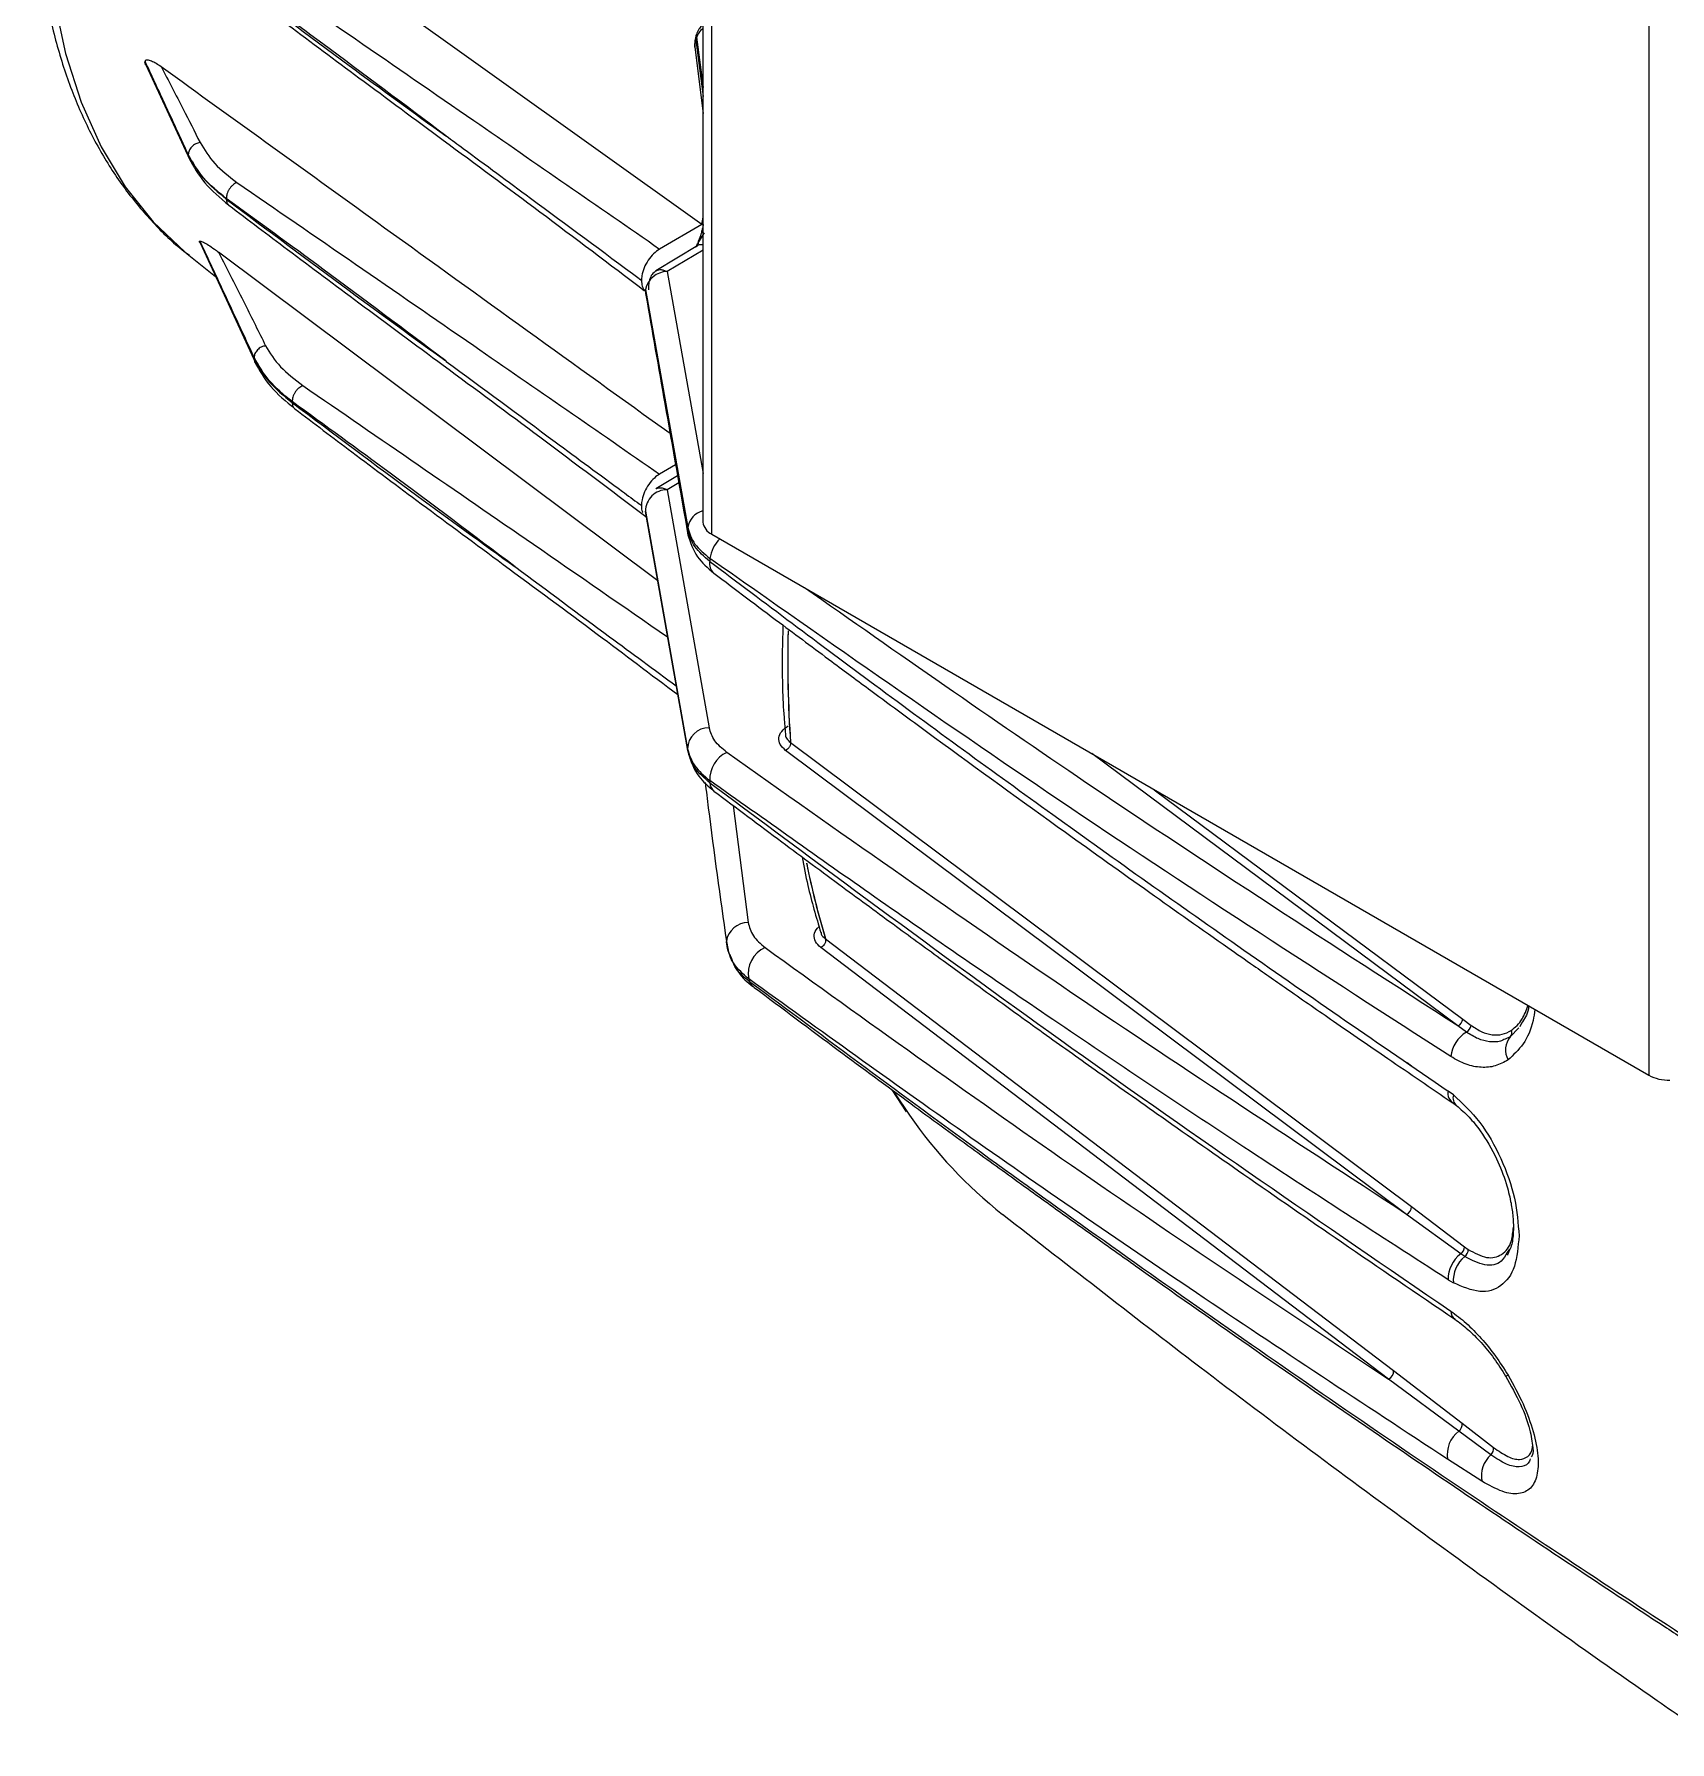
# Model space of a CAD drawing. Extents: x 17.1 to 113.1, y 3.8 to 84.5.
# Drawn here: x 18.383 to 22.216, y 65.185 to 69.187 of the extents above; entities that cross this region are included whole.
import ezdxf

# ---------------------------------------------------------------- set-up
doc = ezdxf.new("R2010")
doc.units = 0
doc.header["$MEASUREMENT"] = 0
doc.layers.add('OBJECT', color=7, linetype='CONTINUOUS')

msp = doc.modelspace()

# ---------------------------------------------------------------- linework, layer by layer
at = {"layer": 'OBJECT'}
for p, q in [((19.9506, 68.0438), (19.9506, 73.5759)), ((19.9711, 68.0152), (19.9711, 73.5473)), ((22.1668, 72.2798), (22.1668, 66.7477)), ((19.9481, 68.7408), (18.6754, 69.6497)), ((19.9317, 69.1565), (19.9506, 69.0015)), ((19.9338, 69.1738), (19.9506, 69.0407)), ((19.9357, 69.1803), (19.9506, 69.0624)), ((18.6451, 69.1149), (18.7483, 68.8925)), ((18.7445, 68.9039), (18.7445, 68.9048)), ((18.8334, 68.8008), (18.8334, 68.8019)), ((19.9481, 68.7408), (19.9506, 68.7586)), ((19.9481, 68.7408), (19.849, 68.6836)), ((19.9406, 68.7003), (19.9539, 68.7216)), ((19.9506, 68.7407), (19.9491, 68.7305)), ((18.742, 68.6722), (18.8084, 68.6193)), ((18.742, 68.6722), (18.7461, 68.669)), ((18.772, 68.6983), (18.9026, 68.415)), ((19.8445, 67.9064), (18.8155, 68.6762)), ((19.9381, 68.6919), (19.8403, 68.6326)), ((19.9506, 68.6809), (19.8665, 68.6307)), ((19.9366, 68.6906), (19.933, 68.6883)), ((19.8063, 68.6101), (19.8063, 68.6099)), ((19.8665, 68.6307), (19.9506, 68.1572)), ((19.9143, 68.026), (19.8158, 68.5884)), ((19.8159, 68.589), (19.9147, 68.0309)), ((18.8988, 68.426), (18.8988, 68.4297)), ((18.9878, 68.3237), (18.9878, 68.326)), ((19.8909, 68.1521), (19.8403, 68.1214)), ((19.8864, 68.1777), (19.849, 68.1561)), ((19.8938, 68.1357), (19.8665, 68.1194)), ((19.8665, 68.1194), (19.9651, 67.5619)), ((19.8063, 68.0824), (19.8063, 68.0826)), ((19.8158, 68.0693), (19.9143, 67.5126)), ((19.9147, 67.5082), (19.8159, 68.0687)), ((19.9711, 68.0152), (22.1668, 66.7477)), ((20.1557, 67.5273), (20.1557, 67.5264)), ((20.1559, 67.5272), (21.611, 66.4395)), ((20.1559, 67.5262), (20.1559, 67.5272)), ((21.5994, 66.4213), (20.1443, 67.5088)), ((21.7196, 66.8628), (20.8616, 67.5011)), ((21.0082, 67.4165), (21.7311, 66.8787)), ((20.021, 67.3799), (20.0564, 67.1053)), ((20.0054, 67.0608), (20.0112, 67.0322)), ((20.0115, 67.0346), (20.0135, 67.0288)), ((21.5572, 66.0354), (20.2265, 67.0467)), ((20.2375, 67.0675), (20.238, 67.0642)), ((20.2377, 67.0674), (21.5685, 66.0556)), ((20.2382, 67.0641), (20.2377, 67.0674)), ((20.0131, 67.0265), (20.0224, 67.0096)), ((21.7311, 66.8787), (21.7506, 66.8642)), ((21.7395, 66.8485), (21.7196, 66.8628)), ((21.8424, 66.8376), (21.8302, 66.8322)), ((21.8621, 66.8584), (21.8424, 66.8376)), ((21.8687, 66.8693), (21.8646, 66.8606)), ((21.611, 66.7686), (21.6008, 66.7767)), ((20.3934, 66.7134), (20.427, 66.662)), ((20.398, 66.7082), (20.4343, 66.6535)), ((21.709, 66.7014), (21.6967, 66.7103)), ((21.7066, 66.6834), (21.7162, 66.6764)), ((21.611, 66.4395), (21.7353, 66.3454)), ((21.7261, 66.3288), (21.5994, 66.4213)), ((21.7355, 66.3224), (21.7261, 66.3288)), ((21.7353, 66.3454), (21.7437, 66.3393)), ((21.8407, 66.3398), (21.8351, 66.3318)), ((21.6967, 66.2682), (21.709, 66.2609)), ((21.7216, 65.9137), (21.5572, 66.0354)), ((21.5685, 66.0556), (21.7298, 65.9319)), ((21.7965, 65.8579), (21.7216, 65.9137)), ((21.7298, 65.9319), (21.8033, 65.8749)), ((21.7757, 65.7959), (21.6954, 65.8475))]:
    msp.add_line(p, q, dxfattribs=at)
at = {"layer": 'OBJECT', "flags": 128}
for points in [[(18.8184, 70.9241), (18.736, 70.7712), (18.6618, 70.6153), (18.5963, 70.4574), (18.54, 70.2988), (18.4934, 70.1406), (18.4567, 69.984), (18.4304, 69.8302), (18.4145, 69.6803), (18.4092, 69.5355), (18.4145, 69.3968), (18.4304, 69.2653), (18.4567, 69.1419), (18.4934, 69.0276), (18.54, 68.9232), (18.5963, 68.8296), (18.6618, 68.7473), (18.736, 68.6771), (18.742, 68.6722)], [(19.9317, 69.1565), (19.9316, 69.164), (19.9338, 69.1738)], [(19.9506, 68.7341), (19.9492, 68.7323), (19.9486, 68.7303)], [(19.9406, 68.7003), (19.94, 68.7011), (19.9397, 68.7017), (19.9397, 68.7022), (19.9401, 68.7025), (19.9405, 68.7027)], [(19.8063, 68.6101), (19.8039, 68.6118), (19.802, 68.6131)], [(19.8158, 68.5884), (19.8158, 68.5796), (19.8166, 68.5756)], [(19.9143, 68.026), (19.9145, 68.0173), (19.9153, 68.0137)], [(19.9147, 67.5082), (19.9163, 67.5006), (19.9166, 67.4999)], [(20.0069, 67.0499), (20.0054, 67.0594), (20.0054, 67.0608)], [(20.0706, 66.9534), (20.0695, 66.954), (20.0674, 66.9555)], [(21.8373, 66.0443), (21.8344, 66.043), (21.8324, 66.0425), (21.8315, 66.0425), (21.8314, 66.0426)]]:
    msp.add_lwpolyline(points, dxfattribs=at)
at = {"layer": 'OBJECT'}
for centre, radius, start, end in [((19.9559, 68.7297), 0.00741, 175.4409, 223.566), ((19.9241, 68.7022), 0.0166, 315.9456, 353.4648), ((19.8675, 68.5779), 0.0528, 91.0022, 167.843), ((19.866, 68.0692), 0.0502, 89.4121, 179.9248), ((19.963, 68.0231), 0.0489, 104.7241, 170.8353), ((19.9856, 68.0473), 0.0352, 185.6954, 245.6246), ((23.6155, 67.7173), 3.714, 175.1565, 175.2318), ((20.0402, 67.9497), 0.0739, 132.5372, 173.2811), ((23.3953, 67.6705), 3.4405, 175.2008, 175.3118), ((19.9952, 67.9463), 0.0294, 169.3272, 228.4402), ((22.8853, 67.718), 2.7363, 178.511, 183.9952), ((22.8842, 67.7178), 2.735, 178.546, 183.9961), ((19.9647, 67.5114), 0.0505, 89.6487, 178.6563), ((22.6663, 67.7667), 2.7638, 185.2739, 185.3654), ((20.1472, 67.516), 0.0141, 52.187, 53.1368), ((20.0375, 67.4401), 0.0712, 116.1928, 181.4315), ((22.4857, 67.6665), 2.5297, 185.1751, 185.3118), ((19.9924, 67.4332), 0.0255, 181.9765, 231.0386), ((22.0582, 67.6162), 1.9016, 191.2754, 196.7699), ((22.0515, 67.6143), 1.8945, 191.276, 196.7803), ((20.0566, 67.0536), 0.0517, 90.1476, 172.0304), ((20.1236, 66.9854), 0.0671, 114.3534, 190.5241), ((20.2324, 67.0609), 0.0083, 50.8683, 52.5132), ((21.7397, 67.5129), 1.7665, 197.792, 198.0173), ((20.0821, 66.9737), 0.0234, 197.7476, 230.9092), ((21.7104, 66.8816), 0.0209, 296.0762, 352.0007), ((21.7797, 66.7826), 0.0773, 121.3911, 173.6443), ((21.7298, 66.8672), 0.021, 297.4461, 351.8018), ((21.8785, 66.8069), 0.0474, 139.6871, 209.5943), ((21.8323, 66.8466), 0.0135, 318.0948, 25.1795), ((22.2142, 66.8368), 0.101, 241.9601, 271.1438), ((21.7225, 66.7048), 0.0264, 167.8749, 240.4355), ((21.7332, 66.6948), 0.0251, 164.9287, 227.5819), ((21.3328, 67.2796), 1.0951, 214.8682, 231.6115), ((21.5908, 66.4396), 0.0202, 295.3153, 359.6635), ((21.7715, 66.2693), 0.0748, 127.3147, 180.8474), ((21.7805, 66.2666), 0.0717, 128.8736, 184.5848), ((21.7149, 66.3458), 0.0204, 303.4638, 358.8438), ((21.7241, 66.3384), 0.0196, 305.2618, 2.3787), ((21.7275, 66.1952), 0.0245, 181.3868, 233.2193), ((21.5495, 66.0529), 0.0192, 293.7437, 8.133), ((21.7638, 65.8587), 0.0693, 127.5624, 189.2919), ((21.711, 65.9294), 0.0189, 303.9027, 7.5301), ((21.785, 65.8723), 0.0184, 308.7664, 8.1638), ((21.8422, 65.8081), 0.0675, 132.498, 190.3863)]:
    msp.add_arc(centre, radius, start, end, dxfattribs=at)
for centre, major_axis, start_param, end_param in [((17.7808, 71.2442), (-0.7463, 2.324), 3.50162, 3.503571), ((18.031, 71.092), (-0.7659, 2.3851), 3.08982, 3.090948)]:
    msp.add_ellipse(centre, major_axis=major_axis, ratio=0.199933, start_param=start_param, end_param=end_param, dxfattribs=at)
for points, knots in [([(18.7579, 70.8962), (18.7562, 70.8932), (18.7286, 70.8442), (18.6794, 70.7472), (18.6137, 70.6047), (18.5558, 70.4605), (18.5056, 70.3155), (18.4636, 70.1707), (18.4301, 70.0268), (18.4052, 69.8847), (18.3893, 69.7452), (18.3824, 69.6092), (18.3849, 69.4774), (18.3966, 69.3507), (18.4178, 69.2299), (18.4484, 69.1159), (18.4882, 69.0096), (18.5371, 68.9119), (18.5944, 68.8233), (18.6603, 68.7456), (18.7116, 68.6944), (18.7427, 68.6724), (18.7471, 68.6693)], [0, 0, 0, 0, 0.003666, 0.058545, 0.113449, 0.168377, 0.223344, 0.278361, 0.333441, 0.388592, 0.443822, 0.499132, 0.554514, 0.609946, 0.665364, 0.720681, 0.775777, 0.83051, 0.884738, 0.938365, 0.991378, 1, 1, 1, 1]), ([(18.8582, 69.3671), (19.0435, 69.2397), (19.3743, 69.0121), (19.7039, 68.784), (19.849, 68.6836)], [0, 0, 0, 0, 0.560008, 1, 1, 1, 1]), ([(19.3478, 68.9488), (19.2518, 69.0211), (19.0803, 69.1502), (18.9088, 69.2747), (18.8334, 69.3294)], [0, 0, 0, 0, 0.560058, 1, 1, 1, 1]), ([(18.8334, 69.3283), (18.9294, 69.2563), (19.1009, 69.1277), (19.2724, 69.0034), (19.3478, 68.9488)], [0, 0, 0, 0, 0.5599417, 1, 1, 1, 1]), ([(18.8398, 69.3138), (18.8855, 69.2792), (18.9868, 69.2024), (19.1542, 69.0776), (19.3515, 68.9316), (19.5749, 68.7666), (19.7314, 68.6483), (19.8128, 68.5867)], [0, 0, 0, 0, 0.141474, 0.313268, 0.515383, 0.747816, 1, 1, 1, 1]), ([(19.9507, 69.2093), (19.9496, 69.2085), (19.9457, 69.2056), (19.9401, 69.1978), (19.9348, 69.1873), (19.9323, 69.1767), (19.9314, 69.1686), (19.9313, 69.162), (19.9316, 69.1585), (19.9317, 69.1565)], [0, 0, 0, 0, 0.0700503, 0.2484412, 0.4743853, 0.6656814, 0.7979083, 0.8858306, 1, 1, 1, 1]), ([(19.9506, 69.2001), (19.9506, 69.2), (19.9463, 69.1976), (19.9407, 69.1907), (19.9372, 69.1835), (19.9357, 69.1803)], [0, 0, 0, 0, 0.000813, 0.551691, 1, 1, 1, 1]), ([(19.9357, 69.1803), (19.9356, 69.1806), (19.9355, 69.181), (19.9353, 69.1812), (19.9352, 69.1811), (19.935, 69.1809), (19.9347, 69.1804), (19.9345, 69.1798), (19.9342, 69.1788), (19.934, 69.1775), (19.9338, 69.1761), (19.9337, 69.1748), (19.9337, 69.1741), (19.9338, 69.1738)], [0, 0, 0, 0, 0.13574, 0.194591, 0.250843, 0.311563, 0.37511, 0.438068, 0.500883, 0.619799, 0.750938, 0.873701, 1, 1, 1, 1]), ([(18.6445, 69.1153), (18.6441, 69.1162), (18.6432, 69.1181), (18.6428, 69.1203), (18.6429, 69.1213), (18.643, 69.1217)], [0, 0, 0, 0, 0.376958, 0.756016, 1, 1, 1, 1]), ([(18.643, 69.1217), (18.6619, 69.0812), (18.6957, 69.0088), (18.7296, 68.936), (18.7445, 68.9039)], [0, 0, 0, 0, 0.560014, 1, 1, 1, 1]), ([(18.6433, 69.1236), (18.6436, 69.1244), (18.6445, 69.1265), (18.6494, 69.1273), (18.6611, 69.1242), (18.6729, 69.1165), (18.6806, 69.1114)], [0, 0, 0, 0, 0.0729686, 0.1943384, 0.4686987, 1, 1, 1, 1]), ([(18.7445, 68.9048), (18.7256, 68.9458), (18.6919, 69.019), (18.6581, 69.0917), (18.6433, 69.1236)], [0, 0, 0, 0, 0.5600153, 1, 1, 1, 1]), ([(18.6806, 69.1114), (18.8552, 68.9855), (19.2526, 68.6988), (19.6504, 68.4123), (19.8733, 68.2517)], [0, 0, 0, 0, 0.439405, 1, 1, 1, 1]), ([(18.6806, 69.1114), (18.698, 69.0782), (18.7291, 69.0188), (18.759, 68.9593), (18.7721, 68.933)], [0, 0, 0, 0, 0.560038, 1, 1, 1, 1]), ([(18.7721, 68.933), (18.7686, 68.9322), (18.7632, 68.9308), (18.7568, 68.9268), (18.7523, 68.923), (18.7488, 68.9187), (18.7454, 68.9126), (18.7448, 68.9079), (18.7445, 68.9048)], [0, 0, 0, 0, 0.239578, 0.368434, 0.499997, 0.631562, 0.76042, 1, 1, 1, 1]), ([(18.7721, 68.933), (18.7823, 68.9162), (18.8027, 68.8825), (18.8397, 68.8539), (18.8582, 68.8397)], [0, 0, 0, 0, 0.5007266, 1, 1, 1, 1]), ([(19.802, 68.6131), (19.8017, 68.6134), (19.7164, 68.6764), (19.5786, 68.7783), (19.4279, 68.8896), (19.3618, 68.9384), (19.3482, 68.9484), (19.3478, 68.9488)], [0, 0, 0, 0, 0.002275, 0.563506, 0.91051, 0.997261, 1, 1, 1, 1]), ([(18.8334, 68.8019), (18.8141, 68.8178), (18.7755, 68.8494), (18.7548, 68.8864), (18.7445, 68.9048)], [0, 0, 0, 0, 0.499957, 1, 1, 1, 1]), ([(18.7445, 68.9039), (18.7548, 68.8854), (18.7755, 68.8485), (18.8141, 68.8167), (18.8334, 68.8008)], [0, 0, 0, 0, 0.500043, 1, 1, 1, 1]), ([(18.7445, 68.9039), (18.7448, 68.901), (18.7452, 68.8968), (18.7477, 68.8935), (18.7484, 68.8925)], [0, 0, 0, 0, 0.695486, 1, 1, 1, 1]), ([(18.7462, 68.896), (18.7571, 68.8764), (18.7789, 68.8372), (18.8191, 68.8035), (18.8392, 68.7867)], [0, 0, 0, 0, 0.501298, 1, 1, 1, 1]), ([(18.7484, 68.8925), (18.7486, 68.8923), (18.7496, 68.8908), (18.7519, 68.8888), (18.7545, 68.8876), (18.7555, 68.887)], [0, 0, 0, 0, 0.097608, 0.633584, 1, 1, 1, 1]), ([(18.8582, 68.8397), (18.8551, 68.8379), (18.8502, 68.8351), (18.8444, 68.8292), (18.8404, 68.824), (18.8372, 68.8183), (18.8342, 68.8107), (18.8337, 68.8054), (18.8334, 68.8019)], [0, 0, 0, 0, 0.239486, 0.368381, 0.500001, 0.631618, 0.760514, 1, 1, 1, 1]), ([(18.8582, 68.8397), (19.0435, 68.7122), (19.3743, 68.4846), (19.7039, 68.2565), (19.849, 68.1561)], [0, 0, 0, 0, 0.560008, 1, 1, 1, 1]), ([(19.3478, 68.4213), (19.2518, 68.4936), (19.0803, 68.6227), (18.9088, 68.7472), (18.8334, 68.8019)], [0, 0, 0, 0, 0.560058, 1, 1, 1, 1]), ([(18.8334, 68.8008), (18.9294, 68.7288), (19.1009, 68.6002), (19.2724, 68.476), (19.3478, 68.4213)], [0, 0, 0, 0, 0.5599417, 1, 1, 1, 1]), ([(18.8334, 68.8008), (18.8337, 68.7977), (18.8342, 68.793), (18.837, 68.7885), (18.839, 68.7871), (18.8398, 68.7864)], [0, 0, 0, 0, 0.508249, 0.781798, 1, 1, 1, 1]), ([(18.8398, 68.7863), (18.8855, 68.7517), (18.9868, 68.6749), (19.1542, 68.5501), (19.3515, 68.4041), (19.5761, 68.2382), (19.7338, 68.119), (19.8165, 68.0565)], [0, 0, 0, 0, 0.1409457, 0.3120985, 0.5134602, 0.7450257, 1, 1, 1, 1]), ([(19.9486, 68.7303), (19.9478, 68.7264), (19.9461, 68.7174), (19.9421, 68.7078), (19.9399, 68.7024)], [0, 0, 0, 0, 0.436573, 1, 1, 1, 1]), ([(18.772, 68.6982), (18.7718, 68.6985), (18.7712, 68.6993), (18.7705, 68.7005), (18.77, 68.702), (18.7707, 68.7021), (18.7712, 68.7023)], [0, 0, 0, 0, 0.071886, 0.242741, 0.497649, 1, 1, 1, 1]), ([(18.7712, 68.7023), (18.795, 68.6508), (18.8375, 68.5591), (18.8801, 68.4666), (18.8988, 68.426)], [0, 0, 0, 0, 0.560009, 1, 1, 1, 1]), ([(18.7717, 68.7023), (18.7743, 68.7015), (18.7822, 68.6992), (18.7988, 68.6885), (18.8122, 68.6786), (18.8155, 68.6762)], [0, 0, 0, 0, 0.259599, 0.819529, 1, 1, 1, 1]), ([(18.8988, 68.4297), (18.8751, 68.4808), (18.8327, 68.5721), (18.7904, 68.6625), (18.7717, 68.7023)], [0, 0, 0, 0, 0.560013, 1, 1, 1, 1]), ([(18.8155, 68.6762), (18.8363, 68.6353), (18.8735, 68.5623), (18.9096, 68.4892), (18.9255, 68.457)], [0, 0, 0, 0, 0.560018, 1, 1, 1, 1]), ([(19.849, 68.6836), (19.8441, 68.6803), (19.8345, 68.6736), (19.8216, 68.6576), (19.812, 68.6395), (19.807, 68.6229), (19.8065, 68.6137), (19.8063, 68.6101)], [0, 0, 0, 0, 0.217202, 0.434334, 0.650167, 0.86439, 1, 1, 1, 1]), ([(19.9358, 68.69), (19.9359, 68.6906), (19.9365, 68.6948), (19.9387, 68.6978), (19.9406, 68.7003)], [0, 0, 0, 0, 0.148963, 1, 1, 1, 1]), ([(19.9359, 68.6906), (19.9361, 68.6912), (19.9367, 68.693), (19.9372, 68.6926), (19.9374, 68.6923)], [0, 0, 0, 0, 0.35415, 1, 1, 1, 1]), ([(19.9506, 68.6928), (19.9493, 68.6932), (19.9455, 68.6942), (19.9406, 68.6934), (19.9376, 68.6913), (19.9366, 68.6906)], [0, 0, 0, 0, 0.263749, 0.76922, 1, 1, 1, 1]), ([(19.8409, 68.633), (19.8374, 68.6303), (19.8307, 68.6251), (19.8253, 68.6125), (19.8229, 68.5998), (19.8227, 68.5913), (19.8226, 68.5876)], [0, 0, 0, 0, 0.297146, 0.574414, 0.814611, 1, 1, 1, 1]), ([(19.8407, 68.6326), (19.8418, 68.6333), (19.8446, 68.635), (19.8505, 68.6357), (19.8581, 68.6348), (19.8637, 68.6321), (19.8665, 68.6307)], [0, 0, 0, 0, 0.156124, 0.424595, 0.705887, 1, 1, 1, 1]), ([(19.802, 68.6131), (19.8028, 68.6125), (19.8043, 68.6114), (19.8057, 68.6104), (19.8063, 68.6099)], [0, 0, 0, 0, 0.560015, 1, 1, 1, 1]), ([(19.8063, 68.6099), (19.8067, 68.6053), (19.8076, 68.5957), (19.8118, 68.587), (19.816, 68.5849), (19.8168, 68.5845)], [0, 0, 0, 0, 0.418217, 0.892116, 1, 1, 1, 1]), ([(19.8158, 68.5884), (19.8158, 68.5884), (19.8158, 68.5885), (19.8158, 68.5886), (19.8158, 68.5887), (19.8158, 68.5888), (19.8158, 68.5889), (19.8158, 68.589), (19.8158, 68.5891), (19.8158, 68.5891), (19.8158, 68.5891), (19.8158, 68.5891), (19.8158, 68.5891), (19.8159, 68.589), (19.8159, 68.589)], [0, 0, 0, 0, 0.14846, 0.270216, 0.325866, 0.380992, 0.499258, 0.560332, 0.615032, 0.666467, 0.718978, 0.77612, 0.84064, 1, 1, 1, 1]), ([(19.8166, 68.5756), (19.8314, 68.4909), (19.8641, 68.3036), (19.8972, 68.1163), (19.9153, 68.0138)], [0, 0, 0, 0, 0.452479, 1, 1, 1, 1]), ([(18.9255, 68.457), (18.9221, 68.4561), (18.9169, 68.4548), (18.9107, 68.451), (18.9064, 68.4473), (18.903, 68.4431), (18.8997, 68.4372), (18.8991, 68.4327), (18.8988, 68.4297)], [0, 0, 0, 0, 0.239572, 0.368432, 0.499999, 0.63156, 0.760426, 1, 1, 1, 1]), ([(18.9255, 68.457), (18.9359, 68.4401), (18.9565, 68.4065), (18.9939, 68.378), (19.0126, 68.3638)], [0, 0, 0, 0, 0.501105, 1, 1, 1, 1]), ([(18.9878, 68.326), (18.9684, 68.342), (18.9298, 68.374), (18.9091, 68.4111), (18.8988, 68.4297)], [0, 0, 0, 0, 0.499961, 1, 1, 1, 1]), ([(18.8988, 68.426), (18.9091, 68.4077), (18.9298, 68.371), (18.9684, 68.3395), (18.9878, 68.3237)], [0, 0, 0, 0, 0.500039, 1, 1, 1, 1]), ([(18.8988, 68.426), (18.8991, 68.4232), (18.8995, 68.4191), (18.9019, 68.416), (18.9026, 68.415)], [0, 0, 0, 0, 0.695996, 1, 1, 1, 1]), ([(18.9004, 68.4184), (18.9114, 68.3988), (18.9331, 68.3599), (18.9734, 68.3263), (18.9936, 68.3096)], [0, 0, 0, 0, 0.50137, 1, 1, 1, 1]), ([(18.9026, 68.415), (18.9028, 68.4148), (18.9038, 68.4133), (18.9061, 68.4114), (18.9086, 68.4101), (18.9096, 68.4096)], [0, 0, 0, 0, 0.097053, 0.624298, 1, 1, 1, 1]), ([(19.3478, 68.4213), (19.3482, 68.421), (19.4336, 68.3579), (19.5716, 68.256), (19.7222, 68.1447), (19.7882, 68.0959), (19.8017, 68.0859), (19.802, 68.0857)], [0, 0, 0, 0, 0.002739, 0.563971, 0.910975, 0.997725, 1, 1, 1, 1]), ([(19.0126, 68.3638), (19.0094, 68.362), (19.0046, 68.3592), (18.9987, 68.3533), (18.9948, 68.3481), (18.9916, 68.3424), (18.9885, 68.3348), (18.9881, 68.3295), (18.9878, 68.326)], [0, 0, 0, 0, 0.239486, 0.368379, 0.5, 0.631622, 0.760508, 1, 1, 1, 1]), ([(19.0126, 68.3638), (19.1929, 68.2398), (19.4784, 68.0437), (19.7629, 67.847), (19.8677, 67.7745)], [0, 0, 0, 0, 0.631556, 1, 1, 1, 1]), ([(19.5104, 67.9387), (19.4128, 68.0123), (19.2386, 68.1438), (19.0644, 68.2703), (18.9878, 68.326)], [0, 0, 0, 0, 0.560064, 1, 1, 1, 1]), ([(18.9878, 68.3237), (19.0853, 68.2506), (19.2595, 68.1202), (19.4337, 67.9941), (19.5104, 67.9387)], [0, 0, 0, 0, 0.559937, 1, 1, 1, 1]), ([(18.9878, 68.3237), (18.9881, 68.3206), (18.9885, 68.3159), (18.9913, 68.3114), (18.9933, 68.31), (18.9942, 68.3093)], [0, 0, 0, 0, 0.508242, 0.781794, 1, 1, 1, 1]), ([(18.9941, 68.3092), (19.0386, 68.2755), (19.1371, 68.2008), (19.3, 68.0795), (19.492, 67.9375), (19.6928, 67.7893), (19.8287, 67.6867), (19.8916, 67.6393)], [0, 0, 0, 0, 0.149262, 0.330514, 0.543757, 0.788987, 1, 1, 1, 1]), ([(19.849, 68.1561), (19.8448, 68.1533), (19.8358, 68.1472), (19.8232, 68.1325), (19.8131, 68.1146), (19.8072, 68.0971), (19.8066, 68.087), (19.8063, 68.0826)], [0, 0, 0, 0, 0.1876001, 0.4047628, 0.6207737, 0.8351753, 1, 1, 1, 1]), ([(19.841, 68.1216), (19.8413, 68.1219), (19.8435, 68.1235), (19.8488, 68.1244), (19.857, 68.1239), (19.8633, 68.121), (19.8665, 68.1194)], [0, 0, 0, 0, 0.055337, 0.345773, 0.660666, 1, 1, 1, 1]), ([(19.8063, 68.0826), (19.8055, 68.0832), (19.8041, 68.0842), (19.8027, 68.0852), (19.802, 68.0857)], [0, 0, 0, 0, 0.560018, 1, 1, 1, 1]), ([(19.802, 68.0857), (19.8028, 68.085), (19.8043, 68.084), (19.8057, 68.0829), (19.8063, 68.0824)], [0, 0, 0, 0, 0.560015, 1, 1, 1, 1]), ([(19.8063, 68.0824), (19.8064, 68.0768), (19.8066, 68.0706), (19.8093, 68.0668), (19.8096, 68.0664)], [0, 0, 0, 0, 0.887076, 1, 1, 1, 1]), ([(19.8159, 68.0687), (19.8159, 68.0688), (19.8158, 68.0689), (19.8158, 68.069), (19.8158, 68.069), (19.8158, 68.0691), (19.8158, 68.0692), (19.8158, 68.0692), (19.8158, 68.0693), (19.8158, 68.0694), (19.8158, 68.0694), (19.8158, 68.0694), (19.8158, 68.0694), (19.8158, 68.0693), (19.8158, 68.0693)], [0, 0, 0, 0, 0.156114, 0.220098, 0.277037, 0.329652, 0.38159, 0.436517, 0.497311, 0.615066, 0.669946, 0.725272, 0.848175, 1, 1, 1, 1]), ([(19.9663, 67.9517), (19.9533, 67.9629), (19.9268, 67.9858), (19.9185, 68.0124), (19.9143, 68.026)], [0, 0, 0, 0, 0.488529, 1, 1, 1, 1]), ([(19.9147, 68.0309), (19.9189, 68.0176), (19.9271, 67.9913), (19.9537, 67.9693), (19.9668, 67.9584)], [0, 0, 0, 0, 0.503406, 1, 1, 1, 1]), ([(19.9153, 68.0138), (19.921, 67.996), (19.9316, 67.9629), (19.9617, 67.9365), (19.9757, 67.9243)], [0, 0, 0, 0, 0.536103, 1, 1, 1, 1]), ([(21.7029, 66.7911), (21.4046, 66.9834), (20.8118, 67.3654), (20.2472, 67.7616), (19.9668, 67.9584)], [0, 0, 0, 0, 0.50338, 1, 1, 1, 1]), ([(19.5104, 67.9387), (19.5108, 67.9384), (19.5846, 67.8838), (19.7105, 67.7909), (19.836, 67.6982), (19.888, 67.6597)], [0, 0, 0, 0, 0.003235, 0.586481, 1, 1, 1, 1]), ([(19.9663, 67.9517), (20.095, 67.855), (20.3599, 67.6558), (20.7772, 67.3522), (21.224, 67.0345), (21.5365, 66.8202), (21.6967, 66.7103)], [0, 0, 0, 0, 0.22962, 0.472827, 0.72962, 1, 1, 1, 1]), ([(19.9757, 67.9243), (20.0269, 67.8856), (20.1189, 67.8162), (20.2419, 67.7245), (20.3381, 67.6532), (20.4183, 67.5941), (20.5695, 67.4831), (20.7623, 67.3434), (20.992, 67.1794), (21.1394, 67.0754), (21.2482, 66.9993), (21.3305, 66.9419), (21.4353, 66.8692), (21.563, 66.7813), (21.6562, 66.7178), (21.7065, 66.6834)], [0, 0, 0, 0, 0.091691, 0.164516, 0.21848, 0.261782, 0.305976, 0.484375, 0.598107, 0.703048, 0.737316, 0.783985, 0.843321, 0.915325, 1, 1, 1, 1]), ([(21.7196, 66.8628), (21.427, 67.0514), (20.9048, 67.3878), (20.407, 67.7366), (20.1881, 67.8899)], [0, 0, 0, 0, 0.560269, 1, 1, 1, 1]), ([(20.1378, 67.8023), (20.1371, 67.7765), (20.1352, 67.7027), (20.1374, 67.6176), (20.1426, 67.5599), (20.1437, 67.5471)], [0, 0, 0, 0, 0.295112, 0.844482, 1, 1, 1, 1]), ([(20.0061, 67.504), (19.9956, 67.5128), (19.9747, 67.5303), (19.9683, 67.5514), (19.9651, 67.5619)], [0, 0, 0, 0, 0.50157, 1, 1, 1, 1]), ([(20.1443, 67.5088), (20.1394, 67.5132), (20.1297, 67.5219), (20.127, 67.5379), (20.1331, 67.5537), (20.1446, 67.5622), (20.1504, 67.5664)], [0, 0, 0, 0, 0.249768, 0.499524, 0.749281, 1, 1, 1, 1]), ([(19.9143, 67.5126), (19.9185, 67.4987), (19.9268, 67.4715), (19.9533, 67.4492), (19.9663, 67.4383)], [0, 0, 0, 0, 0.511471, 1, 1, 1, 1]), ([(20.1437, 67.5471), (20.144, 67.5438), (20.1446, 67.5366), (20.1518, 67.5306), (20.1557, 67.5273)], [0, 0, 0, 0, 0.455979, 1, 1, 1, 1]), ([(20.1559, 67.5262), (20.1558, 67.5246), (20.1555, 67.5221), (20.1541, 67.5186), (20.1526, 67.516), (20.1507, 67.5136), (20.148, 67.5109), (20.1458, 67.5096), (20.1443, 67.5088)], [0, 0, 0, 0, 0.24273, 0.372399, 0.504166, 0.63532, 0.763244, 1, 1, 1, 1]), ([(19.9668, 67.4323), (19.9537, 67.4438), (19.9271, 67.4669), (19.9189, 67.4944), (19.9147, 67.5082)], [0, 0, 0, 0, 0.496594, 1, 1, 1, 1]), ([(19.9165, 67.5), (19.9226, 67.482), (19.9333, 67.4504), (19.9633, 67.4245), (19.9763, 67.4133)], [0, 0, 0, 0, 0.568308, 1, 1, 1, 1]), ([(21.5994, 66.4213), (21.3277, 66.5988), (20.7845, 66.9537), (20.2655, 67.3206), (20.0061, 67.504)], [0, 0, 0, 0, 0.500229, 1, 1, 1, 1]), ([(19.9558, 67.4334), (19.9582, 67.4136), (19.9733, 67.2893), (19.9907, 67.1651), (20.0054, 67.0608)], [0, 0, 0, 0, 0.159705, 1, 1, 1, 1]), ([(21.6967, 66.2682), (21.5365, 66.3715), (21.224, 66.5729), (20.7772, 66.8722), (20.3599, 67.1587), (20.095, 67.3469), (19.9663, 67.4383)], [0, 0, 0, 0, 0.27038, 0.527173, 0.77038, 1, 1, 1, 1]), ([(19.9668, 67.4323), (20.2472, 67.2242), (20.8118, 66.8052), (21.4046, 66.3991), (21.7029, 66.1946)], [0, 0, 0, 0, 0.49662, 1, 1, 1, 1]), ([(19.9763, 67.4133), (20.0291, 67.3737), (20.1292, 67.2987), (20.2718, 67.193), (20.3979, 67.1003), (20.5074, 67.0205), (20.6, 66.9534), (20.6783, 66.8969), (20.766, 66.8339), (20.8806, 66.7521), (21.037, 66.6414), (21.2292, 66.5069), (21.4579, 66.3486), (21.6238, 66.236), (21.7127, 66.1756)], [0, 0, 0, 0, 0.094184, 0.178279, 0.25229, 0.31622, 0.370071, 0.413844, 0.452487, 0.522312, 0.611971, 0.721467, 0.850805, 1, 1, 1, 1]), ([(20.1826, 67.2593), (20.187, 67.2367), (20.1988, 67.1753), (20.2158, 67.118), (20.2266, 67.0817)], [0, 0, 0, 0, 0.366847, 1, 1, 1, 1]), ([(20.0564, 67.1053), (20.0593, 67.0946), (20.0649, 67.0732), (20.0856, 67.0554), (20.096, 67.0465)], [0, 0, 0, 0, 0.498606, 1, 1, 1, 1]), ([(20.2265, 67.0467), (20.2216, 67.0512), (20.2119, 67.0602), (20.2103, 67.0765), (20.2144, 67.0889), (20.2214, 67.0944), (20.2228, 67.0956)], [0, 0, 0, 0, 0.306866, 0.61383, 0.920869, 1, 1, 1, 1]), ([(20.2272, 67.0819), (20.2273, 67.0805), (20.2277, 67.0753), (20.2333, 67.0708), (20.2375, 67.0675)], [0, 0, 0, 0, 0.252823, 1, 1, 1, 1]), ([(20.0577, 66.9732), (20.0448, 66.9844), (20.0185, 67.0072), (20.0108, 67.0355), (20.0069, 67.0499)], [0, 0, 0, 0, 0.490951, 1, 1, 1, 1]), ([(20.096, 67.0465), (20.3334, 66.8757), (20.8095, 66.5333), (21.3075, 66.2016), (21.5572, 66.0354)], [0, 0, 0, 0, 0.498752, 1, 1, 1, 1]), ([(20.2382, 67.0641), (20.238, 67.0624), (20.2378, 67.0598), (20.2363, 67.0562), (20.2342, 67.0528), (20.2309, 67.0491), (20.2279, 67.0475), (20.2265, 67.0467)], [0, 0, 0, 0, 0.251191, 0.383289, 0.515914, 0.77076, 1, 1, 1, 1]), ([(20.0598, 66.9666), (20.0461, 66.978), (20.0255, 66.995), (20.0192, 67.0182), (20.0156, 67.027), (20.0147, 67.0292)], [0, 0, 0, 0, 0.6050571, 0.9028562, 1, 1, 1, 1]), ([(20.0277, 66.9999), (20.0297, 66.9959), (20.0381, 66.9792), (20.0547, 66.9658), (20.0673, 66.9555)], [0, 0, 0, 0, 0.240066, 1, 1, 1, 1]), ([(21.6954, 65.8475), (21.4984, 65.977), (21.1146, 66.2292), (20.5692, 66.6048), (20.225, 66.8527), (20.0577, 66.9732)], [0, 0, 0, 0, 0.351668, 0.685, 1, 1, 1, 1]), ([(22.3117, 65.392), (22.1316, 65.5101), (21.749, 65.7613), (21.1798, 66.1528), (20.6076, 66.5589), (20.24, 66.8325), (20.0598, 66.9666)], [0, 0, 0, 0, 0.231034, 0.491147, 0.750677, 1, 1, 1, 1]), ([(20.0706, 66.9534), (20.1361, 66.9043), (20.2578, 66.8132), (20.4279, 66.6877), (20.5706, 66.5834), (20.6876, 66.4987), (20.7882, 66.4263), (20.8823, 66.3591), (21.0347, 66.2508), (21.2471, 66.1016), (21.5067, 65.9224), (21.7541, 65.7544), (21.9814, 65.6021), (22.1602, 65.4841), (22.2686, 65.413), (22.3055, 65.389), (22.3131, 65.3841)], [0, 0, 0, 0, 0.091394, 0.169729, 0.235019, 0.287274, 0.329576, 0.371807, 0.414711, 0.535339, 0.656432, 0.759178, 0.860398, 0.952733, 0.990285, 1, 1, 1, 1]), ([(21.8446, 66.8523), (21.8538, 66.86), (21.8705, 66.8739), (21.8799, 66.9004), (21.8841, 66.9122)], [0, 0, 0, 0, 0.554512, 1, 1, 1, 1]), ([(21.9001, 66.9017), (21.8988, 66.8929), (21.8945, 66.8612), (21.8741, 66.8175), (21.8496, 66.7949), (21.8373, 66.7835)], [0, 0, 0, 0, 0.1610539, 0.5807622, 1, 1, 1, 1]), ([(21.8859, 66.9112), (21.8855, 66.9085), (21.8831, 66.8897), (21.8753, 66.8787), (21.8687, 66.8693)], [0, 0, 0, 0, 0.141602, 1, 1, 1, 1]), ([(21.8302, 66.8322), (21.8265, 66.8304), (21.8153, 66.8249), (21.7937, 66.8249), (21.7668, 66.8313), (21.7486, 66.8428), (21.7395, 66.8485)], [0, 0, 0, 0, 0.137489, 0.424017, 0.712372, 1, 1, 1, 1]), ([(21.7506, 66.8642), (21.7588, 66.8587), (21.7754, 66.8478), (21.8, 66.8412), (21.8237, 66.8416), (21.8376, 66.8487), (21.8446, 66.8523)], [0, 0, 0, 0, 0.249686, 0.500038, 0.748854, 1, 1, 1, 1]), ([(21.8373, 66.7835), (21.8276, 66.7781), (21.8081, 66.7672), (21.7744, 66.7644), (21.739, 66.7711), (21.7149, 66.7845), (21.7029, 66.7911)], [0, 0, 0, 0, 0.251427, 0.50031, 0.75055, 1, 1, 1, 1]), ([(21.709, 66.7014), (21.7304, 66.6815), (21.773, 66.6417), (21.8228, 66.5533), (21.8564, 66.4578), (21.8607, 66.4001), (21.8628, 66.3713)], [0, 0, 0, 0, 0.250566, 0.500351, 0.750175, 1, 1, 1, 1]), ([(21.7162, 66.6764), (21.7262, 66.6678), (21.7456, 66.6511), (21.7786, 66.6101), (21.8096, 66.557), (21.832, 66.4989), (21.8434, 66.4541), (21.849, 66.4168), (21.8504, 66.3819), (21.8465, 66.3473), (21.8389, 66.3331), (21.8348, 66.3256)], [0, 0, 0, 0, 0.100452, 0.193913, 0.35623, 0.485967, 0.581605, 0.658013, 0.752699, 0.867349, 1, 1, 1, 1]), ([(20.6526, 66.4219), (20.811, 66.2983), (21.141, 66.0409), (21.6533, 65.6618), (22.0532, 65.373), (22.2806, 65.2174), (22.3276, 65.1853)], [0, 0, 0, 0, 0.290039, 0.603907, 0.918117, 1, 1, 1, 1]), ([(21.7437, 66.3393), (21.7586, 66.3312), (21.7884, 66.3151), (21.8236, 66.3242), (21.8456, 66.3501), (21.8485, 66.3801), (21.8496, 66.3912)], [0, 0, 0, 0, 0.279412, 0.558349, 0.836679, 1, 1, 1, 1]), ([(21.8628, 66.3713), (21.8607, 66.3457), (21.8564, 66.2946), (21.8227, 66.2496), (21.773, 66.2337), (21.7303, 66.2518), (21.709, 66.2609)], [0, 0, 0, 0, 0.24993, 0.499886, 0.749919, 1, 1, 1, 1]), ([(21.8351, 66.3318), (21.8308, 66.3245), (21.819, 66.3041), (21.784, 66.2983), (21.7516, 66.3144), (21.7355, 66.3224)], [0, 0, 0, 0, 0.2193928, 0.6090844, 1, 1, 1, 1]), ([(21.7029, 66.1946), (21.715, 66.1857), (21.739, 66.1679), (21.7746, 66.1315), (21.8082, 66.0901), (21.8276, 66.0595), (21.8373, 66.0443)], [0, 0, 0, 0, 0.250785, 0.500021, 0.750018, 1, 1, 1, 1]), ([(21.7127, 66.1756), (21.7228, 66.1681), (21.7431, 66.1531), (21.7743, 66.1214), (21.8046, 66.0844), (21.8225, 66.0566), (21.8315, 66.0425)], [0, 0, 0, 0, 0.244741, 0.492319, 0.744746, 1, 1, 1, 1]), ([(21.8373, 66.0443), (21.8497, 66.0218), (21.8746, 65.9768), (21.8979, 65.9108), (21.9091, 65.8531), (21.9068, 65.8075), (21.8916, 65.7771), (21.8637, 65.7643), (21.825, 65.7686), (21.7922, 65.7868), (21.7757, 65.7959)], [0, 0, 0, 0, 0.124845, 0.24983, 0.374893, 0.499993, 0.625062, 0.749967, 0.874601, 1, 1, 1, 1]), ([(21.8314, 66.0426), (21.8439, 66.0202), (21.8685, 65.976), (21.89, 65.9159), (21.8933, 65.8883), (21.895, 65.8749)], [0, 0, 0, 0, 0.345041, 0.681671, 1, 1, 1, 1]), ([(21.8033, 65.8749), (21.8147, 65.867), (21.8376, 65.8512), (21.8652, 65.8446), (21.8843, 65.8528), (21.894, 65.8649), (21.8944, 65.8771), (21.8944, 65.8781)], [0, 0, 0, 0, 0.244549, 0.489373, 0.734241, 0.979134, 1, 1, 1, 1]), ([(21.895, 65.8749), (21.895, 65.8744), (21.8971, 65.8627), (21.8943, 65.8576), (21.8916, 65.8528)], [0, 0, 0, 0, 0.041038, 1, 1, 1, 1]), ([(21.8893, 65.8482), (21.8878, 65.8447), (21.8828, 65.8329), (21.864, 65.828), (21.8345, 65.8331), (21.8092, 65.8496), (21.7965, 65.8579)], [0, 0, 0, 0, 0.123056, 0.414314, 0.706653, 1, 1, 1, 1])]:
    msp.add_open_spline(points, degree=3, knots=knots, dxfattribs=at)

doc.saveas('drawing.dxf')
